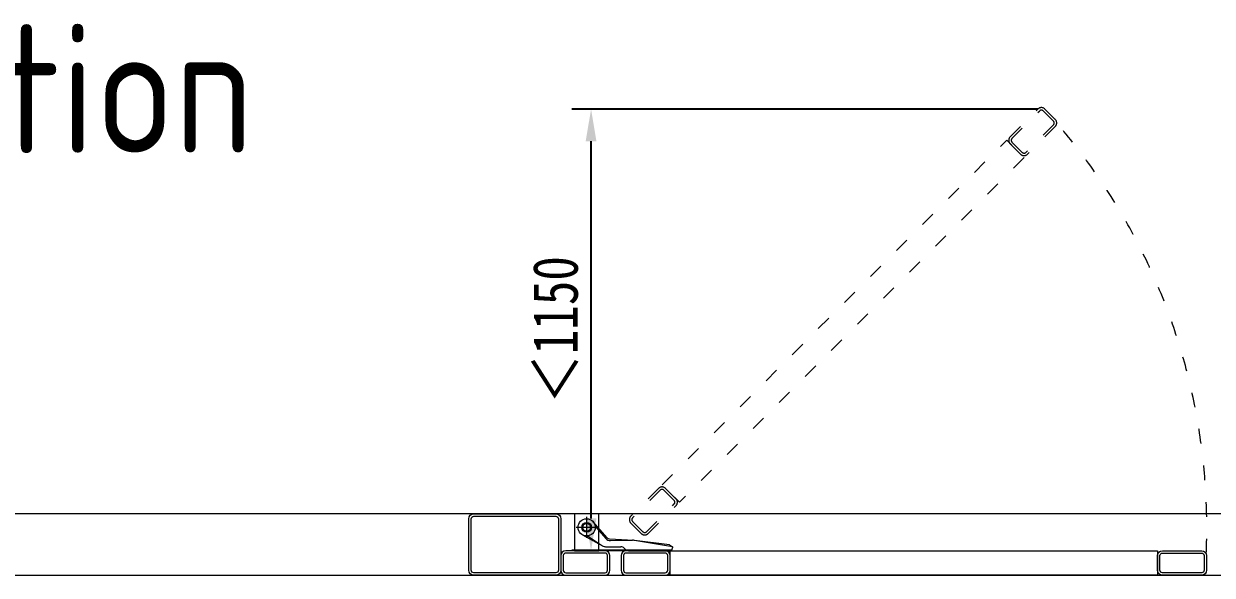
# Model space of a CAD drawing. Extents: x 61367 to 140945, y -1257 to 25588.
# Drawn here: x 75364 to 77300, y 11026 to 11925 of the extents above; entities that cross this region are included whole.
import ezdxf

# ---------------------------------------------------------------- set-up
doc = ezdxf.new("R2010")
doc.units = 0
doc.header["$MEASUREMENT"] = 0
doc.header["$PDMODE"] = 2
doc.header["$PDSIZE"] = 0.2
doc.linetypes.add('ACAD_ISO03W100', pattern=[30, 12, -18])
doc.layers.get('0').update_dxf_attribs({"linetype": 'CONTINUOUS'})
doc.layers.get('DEFPOINTS').update_dxf_attribs({"linetype": 'CONTINUOUS'})
doc.layers.add('CO', color=7, linetype='CONTINUOUS', lineweight=9)
doc.layers.add('THICK', color=7, linetype='CONTINUOUS', lineweight=0)
doc.styles.add('GB', font='gbenor.shx', dxfattribs={"bigfont": 'gbcbig.shx'})
doc.styles.add('仿宋', font='SimSun.ttf', dxfattribs={"width": 0.8})
doc.dimstyles.new('12倍', dxfattribs={"dimscale": 21, "dimtxt": 3.5, "dimasz": 2.5, "dimexe": 1.5, "dimexo": 0, "dimgap": 1, "dimtad": 1, "dimtoh": 1, "dimdsep": 46, "dimtxsty": '仿宋', "dimcen": 2.5, "dimdle": 5, "dimclrd": 4, "dimclre": 4, "dimclrt": 3, "dimadec": 0, "dimazin": 0, "dimtfac": 1, "dimtmove": 0, "dimatfit": 3, "dimfxl": 1, "dimtolj": 1, "dimarcsym": 0})

# ---------------------------------------------------------------- blocks, each defined once
blk = doc.blocks.new('*D715')
at = {"color": 4, "linetype": 'Continuous', "lineweight": -2, "transparency": 16777216}
for p, q in [((77016.4, 11785.6), (76256.9, 11785.6)), ((76288.4, 11118.6), (76288.4, 11733.1)), ((76420.1, 11066.1), (76256.9, 11066.1))]:
    blk.add_line(p, q, dxfattribs=at)
at = {"color": 4, "transparency": 16777216}
for points in [[(76279.6, 11733.1), (76297.1, 11733.1), (76288.4, 11785.6)], [(76279.6, 11118.6), (76297.1, 11118.6), (76288.4, 11066.1)]]:
    blk.add_solid(points, dxfattribs=at)
at = {"layer": 'DEFPOINTS', "color": 0, "transparency": 16777216}
for p in [(76288.4, 11785.6), (77016.4, 11785.6), (76420.1, 11066.1)]:
    blk.add_point(p, dxfattribs=at)
at = {"color": 3, "transparency": 16777216, "insert": (76230.6, 11425.9), "char_height": 73.5, "attachment_point": 5, "rotation": 90, "style": '仿宋'}
blk.add_mtext('\\A1;＜1150', dxfattribs=at)

msp = doc.modelspace()

# ---------------------------------------------------------------- linework, layer by layer
at = {"layer": 'CO'}
for p, q in [((76281.172, 11121.09), (76281.172, 11087.055)), ((76281.172, 11120.212), (76281.172, 11087.364)), ((76298.19, 11104.072), (76264.154, 11104.072)), ((76297.109, 11104.072), (76264.733, 11104.072)), ((76314.797, 11087.09), (76291.676, 11113.328)), ((76297.692, 11102.5), (76312.266, 11085.961)), ((76274.423, 11091.807), (76307.127, 11073.811)), ((76285.677, 11087.898), (76306.9, 11074.175)), ((76318.248, 11085.405), (76357.677, 11083.027)), ((76319.907, 11082.573), (76355.827, 11083.07)), ((76421.172, 11072.572), (76359.357, 11082.869)), ((76416.172, 11075.572), (76359.357, 11082.869)), ((76416.172, 11075.572), (76421.172, 11072.572)), ((76311.948, 11072.572), (76336.669, 11072.572)), ((76342.548, 11069.999), (76343.796, 11068.646)), ((76419.882, 11066.072), (76421.172, 11070.572)), ((76421.172, 11072.572), (76421.172, 11070.572))]:
    msp.add_line(p, q, dxfattribs=at)
for points in [[(80169.171, 11126.072), (68285.171, 11126.072), (68285.171, 11026.072), (80169.171, 11026.072)], [(76261.172, 11066.072), (76301.172, 11066.072), (76301.172, 11126.072), (76261.172, 11126.072)]]:
    msp.add_lwpolyline(points, close=True, dxfattribs=at)
for points in [[(76231.171, 11026.072), (76097.171, 11026.072, -0.41421356), (76089.171, 11034.072), (76089.171, 11118.072, -0.41421356), (76097.171, 11126.072), (76231.171, 11126.072, -0.41421356), (76239.171, 11118.072), (76239.171, 11034.072, -0.41421356)], [(76231.171, 11030.072), (76097.171, 11030.072, -0.41421356), (76093.171, 11034.072), (76093.171, 11118.072, -0.41421356), (76097.171, 11122.072), (76231.171, 11122.072, -0.41421356), (76235.171, 11118.072), (76235.171, 11034.072, -0.41421356)], [(76239.171, 11058.072), (76239.171, 11034.072, 0.41421356), (76247.171, 11026.072), (76311.171, 11026.072, 0.41421356), (76319.171, 11034.072), (76319.171, 11058.072, 0.41421356), (76311.171, 11066.072), (76247.171, 11066.072, 0.41421356)], [(76243.171, 11058.072), (76243.171, 11034.072, 0.41421356), (76247.171, 11030.072), (76311.171, 11030.072, 0.41421356), (76315.171, 11034.072), (76315.171, 11058.072, 0.41421356), (76311.171, 11062.072), (76247.171, 11062.072, 0.41421356)], [(76337.171, 11058.074), (76337.171, 11034.074, 0.41421356), (76345.171, 11026.074), (76409.171, 11026.074, 0.41421356), (76417.171, 11034.074), (76417.171, 11058.074, 0.41421356), (76409.171, 11066.074), (76345.171, 11066.074, 0.41421356)], [(76341.171, 11058.074), (76341.171, 11034.074, 0.41421356), (76345.171, 11030.074), (76409.171, 11030.074, 0.41421356), (76413.171, 11034.074), (76413.171, 11058.074, 0.41421356), (76409.171, 11062.074), (76345.171, 11062.074, 0.41421356)], [(77291.171, 11058.072), (77291.171, 11034.072, -0.41421356), (77283.171, 11026.072), (77219.171, 11026.072, -0.41421356), (77211.171, 11034.072), (77211.171, 11058.072, -0.41421356), (77219.171, 11066.072), (77283.171, 11066.072, -0.41421356)], [(77287.171, 11058.072), (77287.171, 11034.072, -0.41421356), (77283.171, 11030.072), (77219.171, 11030.072, -0.41421356), (77215.171, 11034.072), (77215.171, 11058.072, -0.41421356), (77219.171, 11062.072), (77283.171, 11062.072, -0.41421356)]]:
    msp.add_lwpolyline(points, format="xyb", close=True, dxfattribs=at)
for radius in [14, 8, 6.25]:
    msp.add_circle((76281.172, 11104.072), radius, dxfattribs=at)
for centre, radius, start, end in [((76308.945, 11112.417), 15, 196.723991, 221.38688), ((76277.532, 11075.302), 15, 57.112517, 82.789811), ((76319.769, 11092.572), 10, 221.38688, 270.792175), ((76318.549, 11090.396), 5, 221.38688, 266.549112), ((76356.172, 11058.072), 25, 82.682026, 90.792175), ((76312.329, 11082.572), 10, 237.112517, 270), ((76311.948, 11082.572), 10, 241.177931, 270), ((76336.669, 11064.572), 8, 42.70939, 90), ((76349.675, 11074.072), 8, 222.70939, 270)]:
    msp.add_arc(centre, radius, start, end, dxfattribs=at)
at = {"layer": 'THICK', "lineweight": -3}
msp.add_line((76419.882, 11066.072), (76349.526, 11066.074), dxfattribs=at)
at = {"layer": 'THICK', "color": 4, "linetype": 'ACAD_ISO03W100', "ltscale": 2}
for points in [[(77027.675, 11785.639), (77044.646, 11768.669, -0.41421356), (77044.646, 11757.355), (76999.391, 11712.1, -0.41421356), (76988.077, 11712.1), (76971.106, 11729.071, -0.41421356), (76971.106, 11740.384), (77016.361, 11785.639, -0.41421356)], [(77024.847, 11782.811), (77041.817, 11765.84, -0.41421356), (77041.817, 11760.183), (76996.562, 11714.928, -0.41421356), (76990.905, 11714.928), (76973.935, 11731.899, -0.41421356), (76973.935, 11737.556), (77019.19, 11782.811, -0.41421356)], [(76353.094, 11111.06), (76370.065, 11094.09, 0.41421356), (76381.378, 11094.09), (76426.633, 11139.345, 0.41421356), (76426.633, 11150.658), (76409.663, 11167.629, 0.41421356), (76398.349, 11167.629), (76353.094, 11122.374, 0.41421356)], [(76355.923, 11113.889), (76372.893, 11096.918, 0.41421356), (76378.55, 11096.918), (76423.805, 11142.173, 0.41421356), (76423.805, 11147.83), (76406.834, 11164.8, 0.41421356), (76401.177, 11164.8), (76355.923, 11119.546, 0.41421356)]]:
    msp.add_lwpolyline(points, format="xyb", close=True, dxfattribs=at)
msp.add_lwpolyline([(76993.734, 11706.443), (76432.291, 11145), (76404.007, 11173.285), (76965.45, 11734.727)], close=True, dxfattribs=at)
at = {"layer": 'THICK'}
msp.add_lwpolyline([(77211.171, 11026.072), (76417.171, 11026.072), (76417.171, 11066.072), (77211.171, 11066.072)], close=True, dxfattribs=at)
at = {"layer": 'THICK', "color": 4, "linetype": 'ACAD_ISO03W100', "ltscale": 2}
msp.add_arc((76281.172, 11104.072), 1010.285, 357.566279, 40.710027, dxfattribs=at)

# ---------------------------------------------------------------- texts
at = {"color": 34, "lineweight": 15, "insert": (75739.071, 11923.887), "char_height": 210, "attachment_point": 3, "style": 'GB'}
msp.add_mtext('C direction', dxfattribs=at)

# ---------------------------------------------------------------- dimensions: what is measured, and where the dimension line sits
dim = msp.add_linear_dim(base=(76288.362, 11785.639), p1=(76420.1, 11066.074), p2=(77016.361, 11785.639), angle=270, text='＜1150', dimstyle='12倍')
dim.commit()
dim.dimension.update_dxf_attribs({"geometry": '*D715', "text_midpoint": (76230.612, 11425.856)})

doc.saveas('drawing.dxf')
